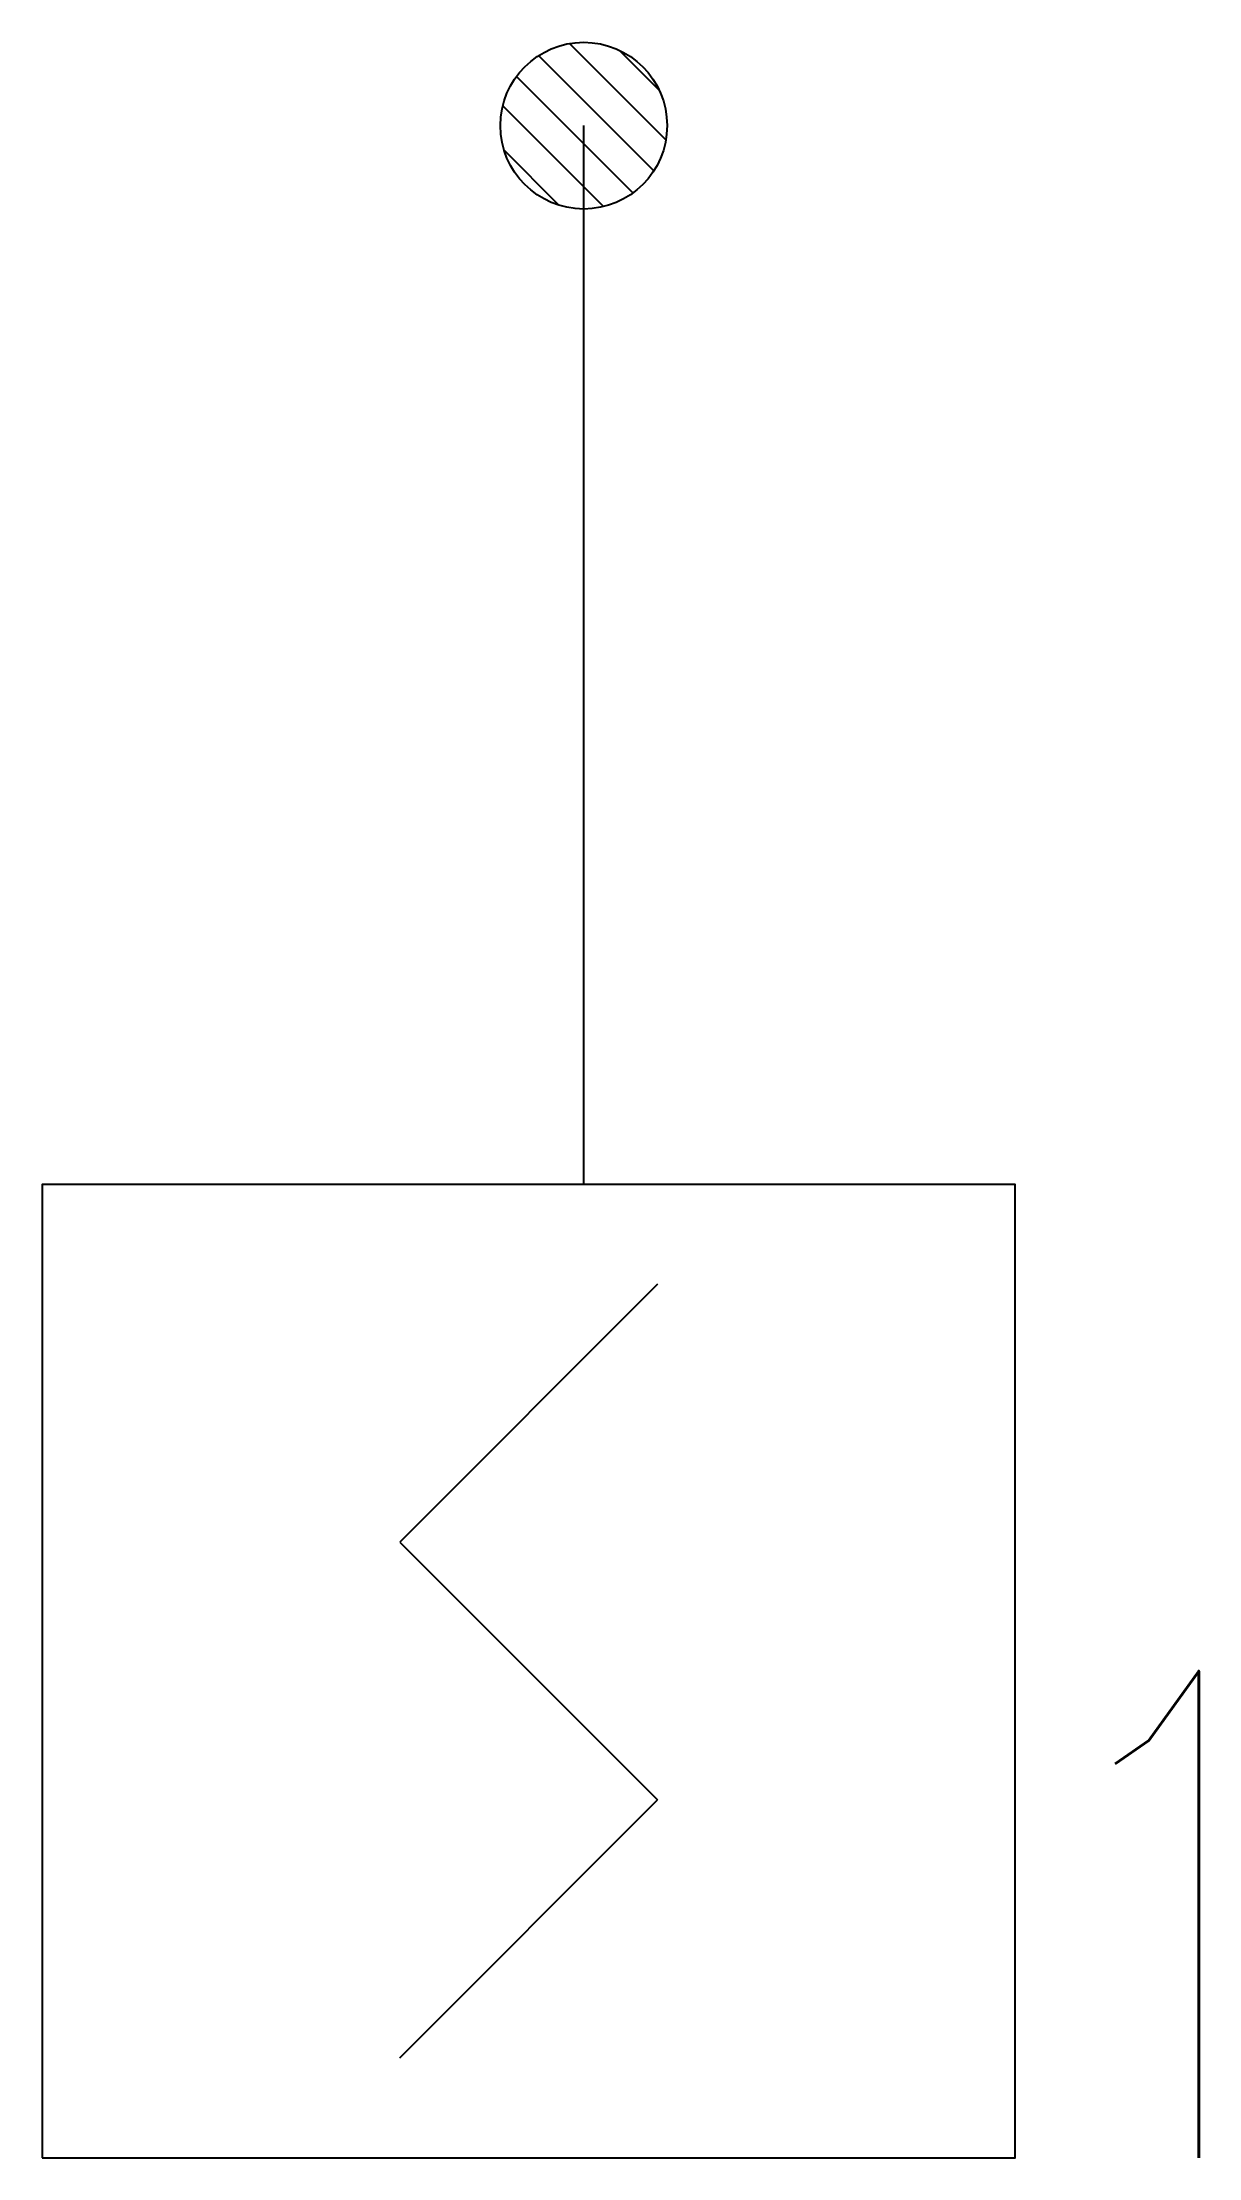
# Model space of a CAD drawing. Header units: millimetres. Extents: x 0 to 475, y 1146 to 2015.
import ezdxf

# ---------------------------------------------------------------- set-up
doc = ezdxf.new("R2010")
doc.units = ezdxf.units.MM
doc.header["$LTSCALE"] = 1000
doc.header["$PDMODE"] = 1
doc.header["$PDSIZE"] = 1
doc.layers.add('E-ANNO-TEXT', color=6, linetype='Continuous')
doc.layers.add('E-EQUIP', color=4, linetype='Continuous')
doc.styles.add('E-TEXT', font='romans.shx', dxfattribs={"width": 0.8, "bigfont": 'hztxt.shx'})

# ---------------------------------------------------------------- blocks, each defined once
blk = doc.blocks.new('FA-08-智能型点型感烟探测器')
at = {"color": 6}
for p, q in [((0.5299, 1.5896), (-0.5299, 0.5299)), ((-0.5299, 0.5299), (0.5299, -0.5299)), ((-0.5299, -1.5896), (0.5299, -0.5299))]:
    blk.add_line(p, q, dxfattribs=at)
blk.add_lwpolyline([(-2, -2), (2, -2), (2, 2), (-2, 2)], close=True)
for p in [(0, 2), (-2, 0), (2, 0), (0, -2)]:
    blk.add_point(p)

msp = doc.modelspace()

# ---------------------------------------------------------------- hatches: boundary and pattern name
at = {"layer": 'E-ANNO-TEXT'}
h = msp.add_hatch(dxfattribs=at)
h.set_pattern_fill('ANSI31', color=11, scale=100, style=0)
h.set_pattern_definition([(135, (381675.426, -218630.37), (8.83883476, 8.83883476), [])])
h.paths.add_polyline_path([(188.35, 1980.8, -1), (256.86, 1980.8, -1)])

# ---------------------------------------------------------------- linework, layer by layer
at = {"layer": 'E-ANNO-TEXT', "color": 11}
msp.add_line((222.61, 1545.68), (222.61, 1980.8), dxfattribs=at)
msp.add_circle((222.61, 1980.8), 34.26, dxfattribs=at)

# ---------------------------------------------------------------- block references
at = {"layer": 'E-EQUIP', "xscale": 100, "yscale": 100, "zscale": 100}
msp.add_blockref('FA-08-智能型点型感烟探测器', (200, 1345.68), dxfattribs=at)

# ---------------------------------------------------------------- texts
at = {"layer": 'E-ANNO-TEXT', "color": 6, "style": 'E-TEXT', "width": 0.8}
msp.add_text('1', height=200, rotation=0, dxfattribs=at).set_placement((400, 1145.68))

doc.saveas('drawing.dxf')
